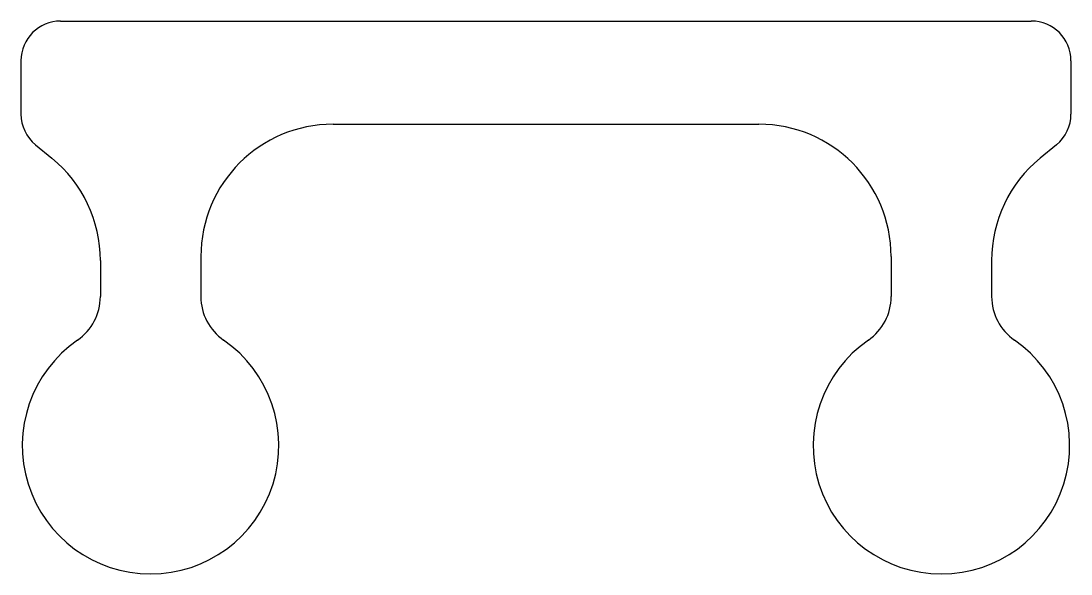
# Model space of a CAD drawing. Extents: x 1562.6 to 1602.3, y 1583.5 to 1604.4.
import ezdxf

# ---------------------------------------------------------------- set-up
doc = ezdxf.new("R2010")
doc.units = 0
doc.layers.get('0').update_dxf_attribs({"linetype": 'CONTINUOUS'})

msp = doc.modelspace()

# ---------------------------------------------------------------- linework, layer by layer
for p, q in [((1564.054, 1604.383), (1600.754, 1604.383)), ((1562.554, 1602.883), (1562.554, 1600.869)), ((1602.254, 1602.883), (1602.254, 1600.869)), ((1574.354, 1600.483), (1590.454, 1600.483)), ((1563.103, 1599.709), (1563.726, 1599.198)), ((1601.706, 1599.709), (1601.083, 1599.198)), ((1565.554, 1595.332), (1565.554, 1593.969)), ((1569.354, 1595.483), (1569.354, 1593.969)), ((1595.454, 1595.483), (1595.454, 1593.969)), ((1599.254, 1595.332), (1599.254, 1593.969))]:
    msp.add_line(p, q)
for centre, radius, start, end in [((1564.054, 1602.883), 1.5, 90, 180), ((1600.754, 1602.883), 1.5, 0, 90), ((1564.054, 1600.869), 1.5, 180, 230.6317), ((1600.754, 1600.869), 1.5, 309.3683, 360), ((1574.354, 1595.483), 5, 90, 180), ((1590.454, 1595.483), 5, 0, 90), ((1560.554, 1595.332), 5, 0, 50.6317), ((1604.254, 1595.332), 5, 129.3683, 180), ((1563.554, 1593.969), 2, 304.7044, 0), ((1571.354, 1593.969), 2, 180, 235.2956), ((1593.454, 1593.969), 2, 304.7044, 0), ((1601.254, 1593.969), 2, 180, 235.2956), ((1567.454, 1588.337), 4.85, 124.7044, 55.2956), ((1597.354, 1588.337), 4.85, 124.7044, 55.2956)]:
    msp.add_arc(centre, radius, start, end)

doc.saveas('drawing.dxf')
